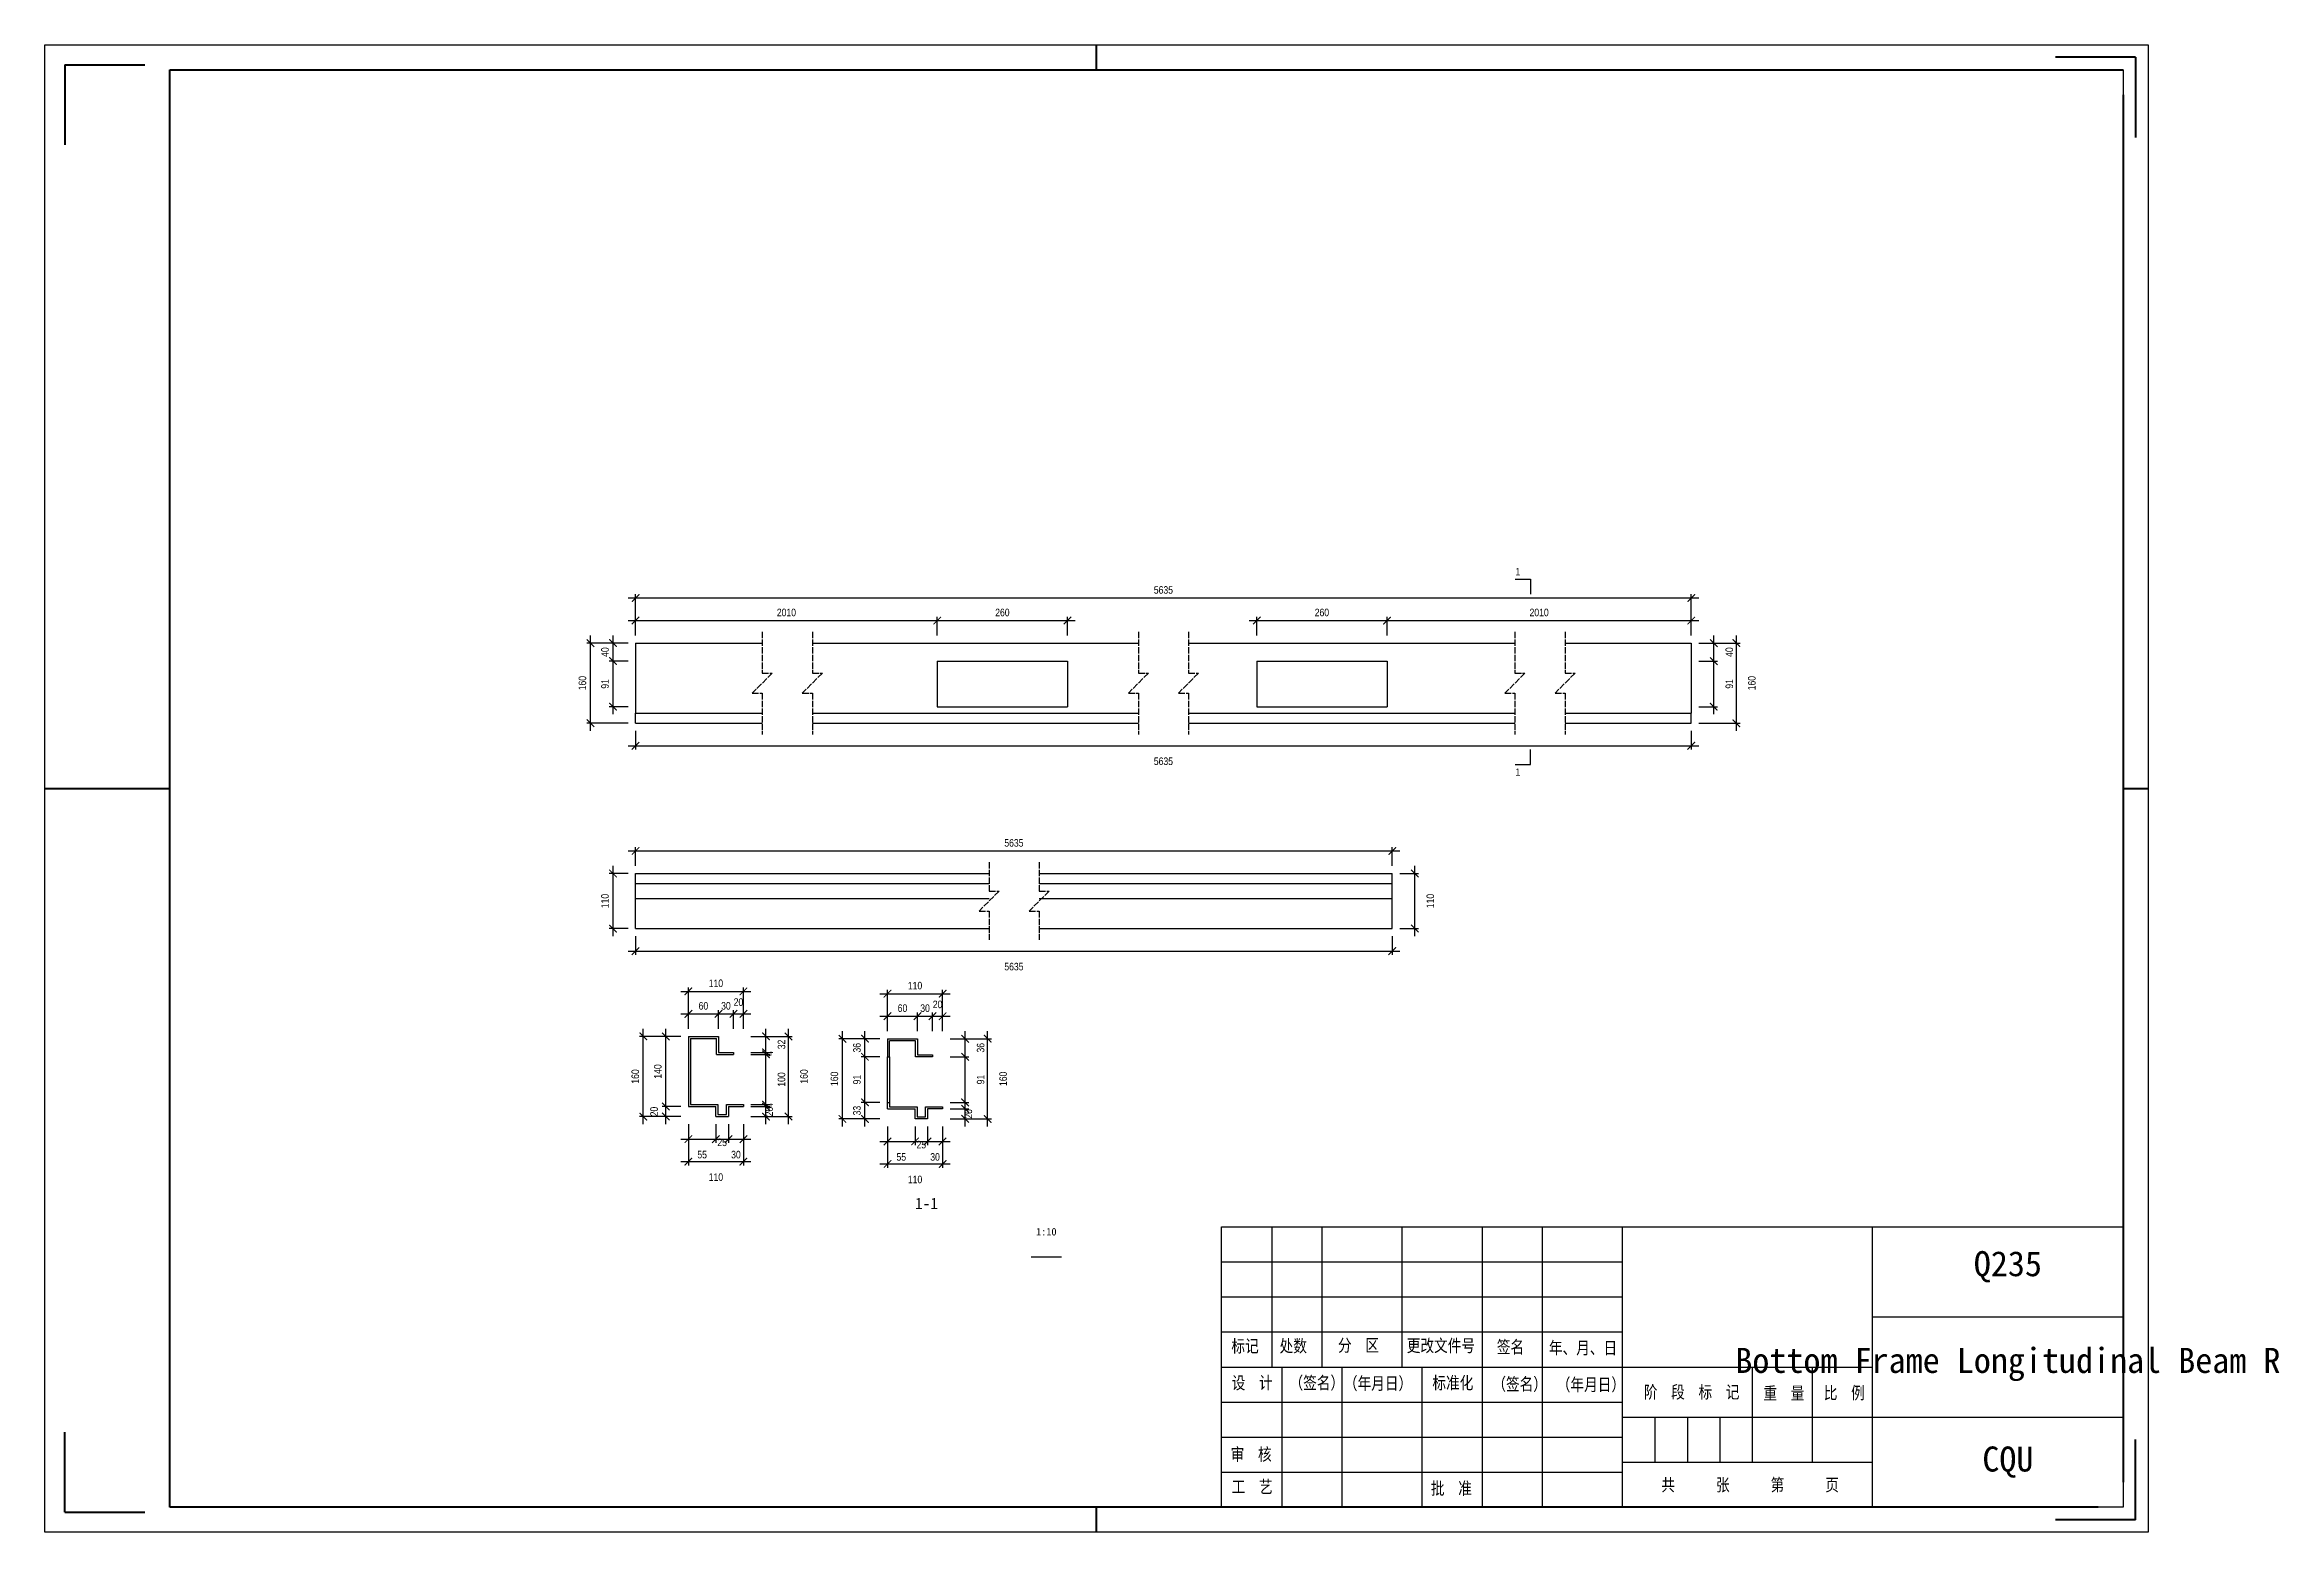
# Model space of a CAD drawing. Header units: millimetres. Extents: x 0 to 1925, y 0 to 4345.
# Drawn here: x 0 to 446.2, y 734 to 1031 of the extents above; entities that cross this region are included whole.
import ezdxf

# ---------------------------------------------------------------- set-up
doc = ezdxf.new("R2010")
doc.units = ezdxf.units.MM
doc.linetypes.add('DASHED', pattern=[1.524, 1.27, -0.254])
doc.layers.add('总内框线', color=7, linetype='Continuous', lineweight=50)
doc.layers.add('总外框线', color=7, linetype='Continuous', lineweight=30)
doc.styles.add('OpenSansCondensed-Light', font='OpenSansCondensed-Light.ttf')
doc.styles.add('陈杰（2）', font='gbenor.shx', dxfattribs={"width": 0.8, "bigfont": 'gbcbig.shx'})

# ---------------------------------------------------------------- blocks, each defined once
blk = doc.blocks.new('_ARCHTICK')
at = {"color": 0, "linetype": 'ByBlock', "const_width": 0.15}
blk.add_lwpolyline([(-0.5, -0.5), (0.5, 0.5)], dxfattribs=at)

msp = doc.modelspace()

# ---------------------------------------------------------------- linework, layer by layer
for p, q in [((415, 1026), (415, 841)), ((293.64631, 924.28373), (296.64631, 924.28373)), ((296.64631, 924.28373), (296.64631, 921.28373)), ((116.47901, 920.53373), (330.27901, 920.53373)), ((117.97901, 913.03373), (117.97901, 921.28373)), ((328.77901, 913.03373), (328.77901, 921.28373)), ((116.47901, 916.03373), (179.72901, 916.03373)), ((117.97901, 913.03373), (117.97901, 916.78373)), ((176.72901, 916.03373), (205.72901, 916.03373)), ((178.22901, 913.03373), (178.22901, 916.78373)), ((178.22901, 913.03373), (178.22901, 916.78373)), ((204.22901, 913.03373), (204.22901, 916.78373)), ((240.52901, 916.03373), (269.52901, 916.03373)), ((242.02901, 913.03373), (242.02901, 916.78373)), ((266.52901, 916.03373), (330.27901, 916.03373)), ((268.02901, 913.03373), (268.02901, 916.78373)), ((268.02901, 913.03373), (268.02901, 916.78373)), ((328.77901, 913.03373), (328.77901, 916.78373)), ((116.47901, 911.53373), (108.22901, 911.53373)), ((108.97901, 894.03373), (108.97901, 913.03373)), ((116.47901, 911.53373), (112.72901, 911.53373)), ((113.47901, 906.43373), (113.47901, 913.03373)), ((117.97901, 911.53373), (117.97901, 897.53373)), ((117.97901, 911.53373), (143.27901, 911.53373)), ((153.27901, 911.53373), (218.37901, 911.53373)), ((228.37901, 911.53373), (293.57901, 911.53373)), ((303.57901, 911.53373), (328.77901, 911.53373)), ((328.77901, 911.53373), (328.77901, 897.53373)), ((330.27901, 911.53373), (334.02901, 911.53373)), ((330.27901, 911.53373), (338.52901, 911.53373)), ((333.27901, 906.43373), (333.27901, 913.03373)), ((337.77901, 894.03373), (337.77901, 913.03373)), ((116.47901, 907.93373), (112.72901, 907.93373)), ((116.47901, 907.93373), (112.72901, 907.93373)), ((113.47901, 897.33373), (113.47901, 909.43373)), ((178.22901, 907.93373), (178.22901, 898.83373)), ((178.22901, 907.93373), (204.22901, 907.93373)), ((204.22901, 907.93373), (204.22901, 898.83373)), ((242.02901, 907.93373), (242.02901, 898.83373)), ((242.02901, 907.93373), (268.02901, 907.93373)), ((268.02901, 907.93373), (268.02901, 898.83373)), ((330.27901, 907.93373), (334.02901, 907.93373)), ((330.27901, 907.93373), (334.02901, 907.93373)), ((333.27901, 897.33373), (333.27901, 909.43373)), ((116.47901, 898.83373), (112.72901, 898.83373)), ((117.97901, 897.53373), (143.27901, 897.53373)), ((117.97901, 895.53373), (117.97901, 897.53373)), ((153.27901, 897.53373), (218.37901, 897.53373)), ((178.22901, 898.83373), (204.22901, 898.83373)), ((228.37901, 897.53373), (293.57901, 897.53373)), ((242.02901, 898.83373), (268.02901, 898.83373)), ((303.57901, 897.53373), (328.77901, 897.53373)), ((328.77901, 895.53373), (328.77901, 897.53373)), ((330.27901, 898.83373), (334.02901, 898.83373)), ((116.47901, 895.53373), (108.22901, 895.53373)), ((117.97901, 895.53373), (143.27901, 895.53373)), ((117.97901, 894.03373), (117.97901, 890.28373)), ((153.27901, 895.53373), (218.37901, 895.53373)), ((228.37901, 895.53373), (293.57901, 895.53373)), ((303.57901, 895.53373), (328.77901, 895.53373)), ((328.77901, 894.03373), (328.77901, 890.28373)), ((330.27901, 895.53373), (338.52901, 895.53373)), ((116.47901, 891.03373), (330.27901, 891.03373)), ((296.64631, 887.28373), (296.64631, 890.28373)), ((293.64631, 887.28373), (296.64631, 887.28373)), ((117.97901, 867.03373), (117.97901, 870.78373)), ((269.07901, 867.03373), (269.07901, 870.78373)), ((113.47901, 853.03373), (113.47901, 867.03373)), ((116.47901, 870.03373), (270.57901, 870.03373)), ((273.57901, 853.03373), (273.57901, 867.03373)), ((116.47901, 865.53373), (112.72901, 865.53373)), ((117.97901, 863.53373), (117.97901, 865.53373)), ((117.97901, 865.53373), (188.57901, 865.53373)), ((117.97901, 860.53373), (117.97901, 863.53373)), ((117.97901, 863.53373), (188.57901, 863.53373)), ((198.57901, 865.53373), (269.07901, 865.53373)), ((198.57901, 863.53373), (269.07901, 863.53373)), ((269.07901, 863.53373), (269.07901, 865.53373)), ((269.07901, 860.53373), (269.07901, 863.53373)), ((270.57901, 865.53373), (274.32901, 865.53373)), ((117.97901, 854.53373), (117.97901, 860.53373)), ((117.97901, 860.53373), (188.57901, 860.53373)), ((198.57901, 860.53373), (269.07901, 860.53373)), ((269.07901, 854.53373), (269.07901, 860.53373)), ((116.47901, 854.53373), (112.72901, 854.53373)), ((117.97901, 854.53373), (188.57901, 854.53373)), ((117.97901, 853.03373), (117.97901, 849.28373)), ((198.57901, 854.53373), (269.07901, 854.53373)), ((269.07901, 853.03373), (269.07901, 849.28373)), ((270.57901, 854.53373), (274.32901, 854.53373)), ((116.47901, 850.03373), (270.57901, 850.03373)), ((127.02725, 842.00197), (141.02725, 842.00197)), ((128.52725, 834.50197), (128.52725, 842.75197)), ((139.52725, 834.50197), (139.52725, 842.75197)), ((166.78746, 841.53666), (180.78746, 841.53666)), ((168.28746, 834.03666), (168.28746, 842.28666)), ((179.28746, 834.03666), (179.28746, 842.28666)), ((119.52725, 815.50197), (119.52725, 834.50197)), ((124.02725, 817.50197), (124.02725, 834.50197)), ((127.02725, 837.50197), (136.02725, 837.50197)), ((128.52725, 834.50197), (128.52725, 838.25197)), ((133.02725, 837.50197), (139.02725, 837.50197)), ((134.52725, 834.50197), (134.52725, 838.25197)), ((134.52725, 834.50197), (134.52725, 838.25197)), ((136.02725, 837.50197), (141.02725, 837.50197)), ((137.52725, 834.50197), (137.52725, 838.25197)), ((137.52725, 834.50197), (137.52725, 838.25197)), ((139.52725, 834.50197), (139.52725, 838.25197)), ((144.02725, 828.30197), (144.02725, 834.50197)), ((148.52725, 815.50197), (148.52725, 834.50197)), ((166.78746, 837.03666), (175.78746, 837.03666)), ((168.28746, 834.03666), (168.28746, 837.78666)), ((172.78746, 837.03666), (178.78746, 837.03666)), ((174.28746, 834.03666), (174.28746, 837.78666)), ((174.28746, 834.03666), (174.28746, 837.78666)), ((175.78746, 837.03666), (180.78746, 837.03666)), ((177.28746, 834.03666), (177.28746, 837.78666)), ((177.28746, 834.03666), (177.28746, 837.78666)), ((179.28746, 834.03666), (179.28746, 837.78666)), ((127.02725, 833.00197), (118.77725, 833.00197)), ((127.02725, 833.00197), (123.27725, 833.00197)), ((128.52725, 833.00197), (134.52725, 833.00197)), ((128.52725, 833.00197), (128.52725, 819.00197)), ((128.92725, 832.60197), (134.12725, 832.60197)), ((128.92725, 832.60197), (128.92725, 819.40197)), ((134.12725, 829.40197), (134.12725, 832.60197)), ((134.52725, 833.00197), (134.52725, 829.80197)), ((141.02725, 833.00197), (144.77725, 833.00197)), ((141.02725, 833.00197), (149.27725, 833.00197)), ((144.02725, 827.90197), (144.02725, 831.30197)), ((144.02725, 817.90197), (144.02725, 830.90197)), ((166.78746, 832.53666), (158.53746, 832.53666)), ((159.28746, 815.03666), (159.28746, 834.03666)), ((166.78746, 832.53666), (163.03746, 832.53666)), ((163.78746, 827.43666), (163.78746, 834.03666)), ((163.78746, 818.33666), (163.78746, 830.43666)), ((168.28746, 832.53666), (168.28746, 828.93666)), ((168.28746, 832.53666), (174.28746, 832.53666)), ((168.68746, 828.93666), (168.68746, 832.13666)), ((173.88746, 832.13666), (168.68746, 832.13666)), ((173.88746, 828.93666), (173.88746, 832.13666)), ((174.28746, 832.53666), (174.28746, 829.33666)), ((180.78746, 832.53666), (184.53746, 832.53666)), ((180.78746, 832.53666), (189.03746, 832.53666)), ((183.78746, 827.43666), (183.78746, 834.03666)), ((183.78746, 818.33666), (183.78746, 830.43666)), ((188.28746, 815.03666), (188.28746, 834.03666)), ((134.12725, 829.40197), (137.52725, 829.40197)), ((134.52725, 829.80197), (137.52725, 829.80197)), ((137.52725, 829.80197), (137.52725, 829.40197)), ((141.02725, 829.80197), (144.77725, 829.80197)), ((141.02725, 829.80197), (144.77725, 829.80197)), ((141.02725, 829.40197), (144.77725, 829.40197)), ((141.02725, 829.40197), (144.77725, 829.40197)), ((166.78746, 828.93666), (163.03746, 828.93666)), ((166.78746, 828.93666), (163.03746, 828.93666)), ((168.28746, 828.93666), (168.68746, 828.93666)), ((168.28746, 819.83666), (168.28746, 828.93666)), ((168.68746, 828.93666), (168.68746, 819.83666)), ((177.28746, 828.93666), (173.88746, 828.93666)), ((174.28746, 829.33666), (177.28746, 829.33666)), ((177.28746, 829.33666), (177.28746, 828.93666)), ((180.78746, 828.93666), (184.53746, 828.93666)), ((180.78746, 828.93666), (184.53746, 828.93666)), ((163.78746, 815.03666), (163.78746, 821.33666)), ((127.02725, 817.00197), (118.77725, 817.00197)), ((127.02725, 819.00197), (123.27725, 819.00197)), ((127.02725, 819.00197), (123.27725, 819.00197)), ((127.02725, 817.00197), (123.27725, 817.00197)), ((124.02725, 815.50197), (124.02725, 820.50197)), ((128.52725, 819.00197), (134.02725, 819.00197)), ((128.92725, 819.40197), (134.42725, 819.40197)), ((134.02725, 817.00197), (134.02725, 819.00197)), ((134.02725, 817.00197), (136.52725, 817.00197)), ((134.42725, 819.40197), (134.42725, 817.40197)), ((134.42725, 817.40197), (136.12725, 817.40197)), ((136.12725, 817.40197), (136.12725, 819.40197)), ((136.12725, 819.40197), (139.52725, 819.40197)), ((136.52725, 819.00197), (136.52725, 817.00197)), ((136.52725, 819.00197), (139.52725, 819.00197)), ((139.52725, 819.40197), (139.52725, 819.00197)), ((141.02725, 819.40197), (144.77725, 819.40197)), ((141.02725, 819.40197), (144.77725, 819.40197)), ((141.02725, 819.00197), (144.77725, 819.00197)), ((141.02725, 819.00197), (144.77725, 819.00197)), ((141.02725, 817.00197), (144.77725, 817.00197)), ((141.02725, 817.00197), (149.27725, 817.00197)), ((144.02725, 817.50197), (144.02725, 820.90197)), ((144.02725, 815.50197), (144.02725, 820.50197)), ((166.78746, 819.83666), (163.03746, 819.83666)), ((166.78746, 819.83666), (163.03746, 819.83666)), ((168.28746, 819.83666), (168.68746, 819.83666)), ((168.28746, 818.53666), (168.28746, 819.83666)), ((168.28746, 818.53666), (173.78746, 818.53666)), ((168.68746, 819.83666), (168.68746, 818.93666)), ((168.68746, 818.93666), (174.18746, 818.93666)), ((173.78746, 816.53666), (173.78746, 818.53666)), ((174.18746, 818.93666), (174.18746, 816.93666)), ((174.18746, 816.93666), (175.88746, 816.93666)), ((175.88746, 816.93666), (175.88746, 818.93666)), ((175.88746, 818.93666), (179.28746, 818.93666)), ((176.28746, 818.53666), (176.28746, 816.53666)), ((179.28746, 818.53666), (176.28746, 818.53666)), ((179.28746, 818.93666), (179.28746, 818.53666)), ((180.78746, 819.83666), (184.53746, 819.83666)), ((180.78746, 818.53666), (184.53746, 818.53666)), ((183.78746, 815.03666), (183.78746, 820.03666)), ((127.02725, 812.50197), (135.52725, 812.50197)), ((128.52725, 815.50197), (128.52725, 811.75197)), ((128.52725, 815.50197), (128.52725, 807.25197)), ((132.52725, 812.50197), (138.02725, 812.50197)), ((134.02725, 815.50197), (134.02725, 811.75197)), ((134.02725, 815.50197), (134.02725, 811.75197)), ((135.02725, 812.50197), (141.02725, 812.50197)), ((136.52725, 815.50197), (136.52725, 811.75197)), ((136.52725, 815.50197), (136.52725, 811.75197)), ((139.52725, 815.50197), (139.52725, 811.75197)), ((139.52725, 815.50197), (139.52725, 807.25197)), ((166.78746, 816.53666), (158.53746, 816.53666)), ((166.78746, 816.53666), (163.03746, 816.53666)), ((168.28746, 815.03666), (168.28746, 811.28666)), ((168.28746, 815.03666), (168.28746, 806.78666)), ((176.28746, 816.53666), (173.78746, 816.53666)), ((173.78746, 815.03666), (173.78746, 811.28666)), ((173.78746, 815.03666), (173.78746, 811.28666)), ((176.28746, 815.03666), (176.28746, 811.28666)), ((176.28746, 815.03666), (176.28746, 811.28666)), ((179.28746, 815.03666), (179.28746, 811.28666)), ((179.28746, 815.03666), (179.28746, 806.78666)), ((180.78746, 816.53666), (184.53746, 816.53666)), ((180.78746, 816.53666), (189.03746, 816.53666)), ((127.02725, 808.00197), (141.02725, 808.00197)), ((166.78746, 812.03666), (175.28746, 812.03666)), ((172.28746, 812.03666), (177.78746, 812.03666)), ((174.78746, 812.03666), (180.78746, 812.03666)), ((166.78746, 807.53666), (180.78746, 807.53666)), ((235, 795), (415, 795)), ((235, 739), (235, 795)), ((245, 795), (245, 767)), ((255, 795), (255, 767)), ((271, 795), (271, 767)), ((287, 795), (287, 767)), ((299, 795), (299, 739)), ((315, 795), (315, 739)), ((365, 739), (365, 795)), ((415, 795), (415, 739)), ((197, 789), (203, 789)), ((235, 788), (315, 788)), ((235, 781), (315, 781)), ((365, 777), (415, 777)), ((235, 774), (315, 774)), ((235, 767), (365, 767)), ((247, 767), (247, 739)), ((259, 767), (259, 739)), ((275, 767), (275, 739)), ((287, 767), (287, 739)), ((341, 748), (341, 767)), ((353, 748), (353, 767)), ((235, 760), (315, 760)), ((315, 757), (365, 757)), ((321.5, 757), (321.5, 748)), ((328, 757), (328, 748)), ((334.5, 757), (334.5, 748)), ((365, 757), (415, 757)), ((235, 753), (315, 753)), ((235, 746), (315, 746)), ((315, 748), (365, 748)), ((415, 739), (235, 739))]:
    msp.add_line(p, q)
at = {"linetype": 'DASHED'}
for p, q in [((143.27901, 913.78373), (143.27901, 905.53373)), ((153.27901, 913.78373), (153.27901, 905.53373)), ((218.37901, 913.78373), (218.37901, 905.53373)), ((228.37901, 913.78373), (228.37901, 905.53373)), ((293.57901, 913.78373), (293.57901, 905.53373)), ((303.57901, 913.78373), (303.57901, 905.53373)), ((145.27901, 905.53373), (141.27901, 901.53373)), ((141.27901, 901.53373), (143.27901, 901.53373)), ((143.27901, 905.53373), (145.27901, 905.53373)), ((143.27901, 901.53373), (143.27901, 893.28373)), ((155.27901, 905.53373), (151.27901, 901.53373)), ((151.27901, 901.53373), (153.27901, 901.53373)), ((153.27901, 905.53373), (155.27901, 905.53373)), ((153.27901, 901.53373), (153.27901, 893.28373)), ((220.37901, 905.53373), (216.37901, 901.53373)), ((216.37901, 901.53373), (218.37901, 901.53373)), ((218.37901, 905.53373), (220.37901, 905.53373)), ((218.37901, 901.53373), (218.37901, 893.28373)), ((230.37901, 905.53373), (226.37901, 901.53373)), ((226.37901, 901.53373), (228.37901, 901.53373)), ((228.37901, 905.53373), (230.37901, 905.53373)), ((228.37901, 901.53373), (228.37901, 893.28373)), ((295.57901, 905.53373), (291.57901, 901.53373)), ((291.57901, 901.53373), (293.57901, 901.53373)), ((293.57901, 905.53373), (295.57901, 905.53373)), ((293.57901, 901.53373), (293.57901, 893.28373)), ((305.57901, 905.53373), (301.57901, 901.53373)), ((301.57901, 901.53373), (303.57901, 901.53373)), ((303.57901, 905.53373), (305.57901, 905.53373)), ((303.57901, 901.53373), (303.57901, 893.28373)), ((188.57901, 867.78373), (188.57901, 862.03373)), ((198.57901, 867.78373), (198.57901, 862.03373)), ((190.57901, 862.03373), (186.57901, 858.03373)), ((188.57901, 862.03373), (190.57901, 862.03373)), ((200.57901, 862.03373), (196.57901, 858.03373)), ((198.57901, 862.03373), (200.57901, 862.03373)), ((186.57901, 858.03373), (188.57901, 858.03373)), ((188.57901, 858.03373), (188.57901, 852.28373)), ((196.57901, 858.03373), (198.57901, 858.03373)), ((198.57901, 858.03373), (198.57901, 852.28373))]:
    msp.add_line(p, q, dxfattribs=at)
at = {"layer": '总内框线'}
for p, q in [((210, 1026), (210, 1031)), ((4, 1027), (4, 1011)), ((4, 1027), (20, 1027)), ((417.5, 1028.5), (401.5, 1028.5)), ((417.5, 1028.5), (417.5, 1012.5)), ((25, 739), (25, 1026)), ((25, 1026), (415, 1026)), ((415, 1021), (415, 744)), ((0, 882.5), (25, 882.5)), ((415, 882.5), (420, 882.5)), ((4, 738), (4, 754)), ((417.5, 736.5), (417.5, 752.5)), ((4, 738), (20, 738)), ((410, 739), (25, 739)), ((210, 734), (210, 739)), ((417.5, 736.5), (401.5, 736.5))]:
    msp.add_line(p, q, dxfattribs=at)
at = {"layer": '总外框线'}
for p, q in [((0, 734), (0, 1031)), ((0, 1031), (420, 1031)), ((420, 1031), (420, 734)), ((420, 734), (0, 734))]:
    msp.add_line(p, q, dxfattribs=at)

# ---------------------------------------------------------------- block references
at = {"xscale": 1.5, "yscale": 1.5}
for p, rotation in [((117.97901, 920.53373), 180), ((117.97901, 916.03373), 180), ((178.22901, 916.03373), 180), ((242.02901, 916.03373), 180), ((268.02901, 916.03373), 180), ((108.97901, 911.53373), 90), ((113.47901, 911.53373), 90), ((333.27901, 911.53373), 90), ((337.77901, 911.53373), 90), ((113.47901, 907.93373), 90), ((113.47901, 907.93373), 270), ((333.27901, 907.93373), 90), ((333.27901, 907.93373), 270), ((113.47901, 898.83373), 270), ((333.27901, 898.83373), 270), ((108.97901, 895.53373), 270), ((337.77901, 895.53373), 270), ((117.97901, 891.03373), 180), ((117.97901, 870.03373), 180), ((113.47901, 865.53373), 90), ((273.57901, 865.53373), 90), ((113.47901, 854.53373), 270), ((273.57901, 854.53373), 270), ((117.97901, 850.03373), 180)]:
    msp.add_blockref('_ARCHTICK', p, dxfattribs=dict(at, rotation=rotation))
for p in [(328.77901, 920.53373), (178.22901, 916.03373), (204.22901, 916.03373), (268.02901, 916.03373), (328.77901, 916.03373), (328.77901, 891.03373), (269.07901, 870.03373), (269.07901, 850.03373)]:
    msp.add_blockref('_ARCHTICK', p, dxfattribs=at)
at = {"xscale": 1.5, "yscale": 1.5, "zscale": 1.5}
for p, rotation in [((128.52725, 842.00197), 180), ((168.28746, 841.53666), 180), ((128.52725, 837.50197), 180), ((134.52725, 837.50197), 180), ((137.52725, 837.50197), 180), ((168.28746, 837.03666), 180), ((174.28746, 837.03666), 180), ((177.28746, 837.03666), 180), ((119.52725, 833.00197), 90), ((124.02725, 833.00197), 90), ((144.02725, 833.00197), 90), ((144.02725, 829.80197), 90), ((144.02725, 829.80197), 270), ((144.02725, 829.40197), 270), ((144.02725, 829.40197), 90), ((148.52725, 833.00197), 90), ((159.28746, 832.53666), 90), ((163.78746, 832.53666), 90), ((183.78746, 832.53666), 90), ((188.28746, 832.53666), 90), ((163.78746, 828.93666), 270), ((163.78746, 828.93666), 90), ((183.78746, 828.93666), 90), ((183.78746, 828.93666), 270), ((119.52725, 817.00197), 270), ((124.02725, 819.00197), 270), ((124.02725, 819.00197), 90), ((124.02725, 817.00197), 270), ((144.02725, 819.40197), 90), ((144.02725, 819.40197), 270), ((144.02725, 819.00197), 270), ((144.02725, 819.00197), 90), ((144.02725, 817.00197), 270), ((148.52725, 817.00197), 270), ((159.28746, 816.53666), 270), ((163.78746, 819.83666), 270), ((163.78746, 819.83666), 90), ((163.78746, 816.53666), 270), ((183.78746, 819.83666), 270), ((183.78746, 818.53666), 90), ((183.78746, 816.53666), 270), ((188.28746, 816.53666), 270), ((128.52725, 812.50197), 180), ((134.02725, 812.50197), 180), ((136.52725, 812.50197), 180), ((168.28746, 812.03666), 180), ((173.78746, 812.03666), 180), ((176.28746, 812.03666), 180), ((128.52725, 808.00197), 180), ((168.28746, 807.53666), 180)]:
    msp.add_blockref('_ARCHTICK', p, dxfattribs=dict(at, rotation=rotation))
for p in [(139.52725, 842.00197), (179.28746, 841.53666), (134.52725, 837.50197), (137.52725, 837.50197), (139.52725, 837.50197), (174.28746, 837.03666), (177.28746, 837.03666), (179.28746, 837.03666), (134.02725, 812.50197), (136.52725, 812.50197), (139.52725, 812.50197), (173.78746, 812.03666), (176.28746, 812.03666), (179.28746, 812.03666), (139.52725, 808.00197), (179.28746, 807.53666)]:
    msp.add_blockref('_ARCHTICK', p, dxfattribs=at)

# ---------------------------------------------------------------- texts
for s, height, p in [('1', 1.5, (293.64631, 925.03373)), ('1', 1.5, (293.64631, 885.03373)), ('1-1', 2.25, (173.78746, 798.53666))]:
    msp.add_text(s, height=height).set_placement(p)
at = {"char_height": 1.5, "attachment_point": 5, "style": 'OpenSansCondensed-Light'}
for s, insert in [('5635', (223.37901, 922.13373)), ('2010', (148.10401, 917.63373)), ('260', (191.22901, 917.63373)), ('260', (255.02901, 917.63373)), ('2010', (298.40401, 917.63373)), ('5635', (223.37901, 887.93373)), ('5635', (193.52901, 871.63373)), ('110', (134.02725, 843.60197)), ('110', (173.78746, 843.13666)), ('5635', (193.52901, 846.93373)), ('60', (131.52725, 839.10197)), ('30', (136.02725, 839.10197)), ('20', (138.52725, 839.85197)), ('60', (171.28746, 838.63666)), ('30', (175.78746, 838.63666)), ('20', (178.28746, 839.38666)), ('25', (135.27725, 811.85197)), ('25', (175.03746, 811.38666)), ('55', (131.27725, 809.40197)), ('30', (138.02725, 809.40197)), ('55', (171.03746, 808.93666)), ('30', (177.78746, 808.93666)), ('110', (134.02725, 804.90197)), ('110', (173.78746, 804.43666))]:
    msp.add_mtext(s, dxfattribs=dict(at, insert=insert))
at = {"char_height": 1.5, "attachment_point": 5, "rotation": 90, "style": 'OpenSansCondensed-Light'}
for s, insert in [('40', (111.87901, 909.73373)), ('40', (336.37901, 909.73373)), ('160', (107.37901, 903.53373)), ('91', (111.87901, 903.38373)), ('91', (336.37901, 903.38373)), ('160', (340.87901, 903.53373)), ('110', (111.87901, 860.03373)), ('110', (276.67901, 860.03373)), ('4', (144.67725, 829.60197)), ('32', (147.12725, 831.40197)), ('36', (162.18746, 830.73666)), ('36', (186.88746, 830.73666)), ('160', (117.92725, 825.00197)), ('140', (122.42725, 826.00197)), ('100', (147.12725, 824.40197)), ('160', (151.62725, 825.00197)), ('160', (157.68746, 824.53666)), ('160', (191.38746, 824.53666)), ('91', (162.18746, 824.38666)), ('91', (186.88746, 824.38666)), ('20', (121.67725, 818.00197)), ('20', (144.67725, 818.00197)), ('4', (144.67725, 819.20197)), ('33', (162.18746, 818.18666)), ('20', (184.43746, 817.53666))]:
    msp.add_mtext(s, dxfattribs=dict(at, insert=insert))
at = {"attachment_point": 5}
for s, insert, char_height in [('1:10', (200, 794), 1.5), ('Q235', (392, 787), 5), ('Bottom Frame Longitudinal Beam R', (392, 767.5), 5), ('CQU', (392, 748), 5)]:
    msp.add_mtext(s, dxfattribs=dict(at, insert=insert, char_height=char_height))
at = {"char_height": 2.5, "width": 93.0192856, "attachment_point": 1, "style": '陈杰（2）'}
for s, insert in [('{\\fSimSun|b0|i0|c134|p2;标记}', (236.95482, 772.44053)), ('{\\fSimSun|b0|i0|c134|p2;处数}', (246.57596, 772.45543)), ('{\\fSimSun|b0|i0|c134|p2;分\u3000区}', (258.23692, 772.57959)), ('{\\fSimSun|b0|i0|c134|p2;更改文件号}', (271.97169, 772.52496)), ('{\\fSimSun|b0|i0|c134|p2;签名}', (289.95608, 772.2667)), ('{\\fSimSun|b0|i0|c134|p2;年、月、日}', (300.35064, 772.07301)), ('{\\fSimSun|b0|i0|c134|p2;设\u3000计}', (237.01432, 765.10007)), ('{\\fSimSun|b0|i0|c134|p2;（签名）}', (248.55629, 765.10007)), ('{\\fSimSun|b0|i0|c134|p2;\u3000（年月日）}', (256.68156, 764.98584)), ('{\\fSimSun|b0|i0|c134|p2;标准化}', (277.08823, 765.08517)), ('{\\fSimSun|b0|i0|c134|p2;（签名）}', (289.05516, 764.83685)), ('{\\fSimSun|b0|i0|c134|p2;（年月日）}', (301.923, 764.73752)), ('{\\fSimSun|b0|i0|c134|p2;阶\u3000段\u3000标\u3000记}', (319.30395, 763.25254)), ('{\\fSimSun|b0|i0|c134|p2;重\u3000量}', (343.18681, 763.02408)), ('{\\fSimSun|b0|i0|c134|p2;比\u3000例}', (355.23873, 763.09361)), ('{\\fSimSun|b0|i0|c134|p2;审\u3000核}', (236.81034, 750.83138)), ('{\\fSimSun|b0|i0|c134|p2;工\u3000艺}', (237.01432, 744.34515)), ('{\\fSimSun|b0|i0|c134|p2;批\u3000准}', (276.78226, 744.0273)), ('{\\fSimSun|b0|i0|c134|p2;共\u3000\u3000\u3000张\u3000\u3000\u3000第\u3000\u3000\u3000页}', (322.79713, 744.72757))]:
    msp.add_mtext(s, dxfattribs=dict(at, insert=insert))

doc.saveas('drawing.dxf')
